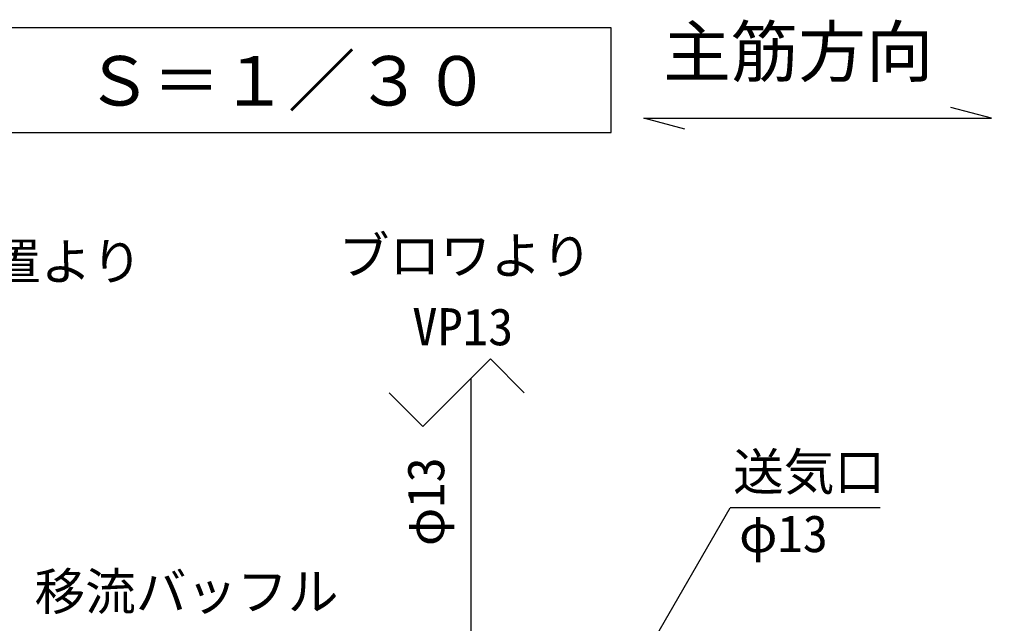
# Model space of a CAD drawing. Units: millimetres, scale not verified. Extents: x -22790 to 8910, y -6308 to 6308.
# Drawn here: x -4822 to -3095, y 1958 to 3031 of the extents above; entities that cross this region are included whole.
import ezdxf
from ezdxf.enums import TextEntityAlignment as Align

# ---------------------------------------------------------------- set-up
doc = ezdxf.new("R2010")
doc.units = ezdxf.units.MM
doc.header["$LTSCALE"] = 30
for name, color, linetype, lineweight in [('0-2_空気管', 3, 'Continuous', 25), ('0-5_機器', 3, 'Continuous', 25), ('0-6_文字', 3, 'Continuous', 25), ('0-C_07', 3, 'Continuous', 25)]:
    doc.layers.add(name, color=color, linetype=linetype, lineweight=lineweight)
doc.styles.add('ＭＳ ゴシック', font='')
doc.styles.get('ＭＳ ゴシック').set_extended_font_data('MS Gothic')

msp = doc.modelspace()

# ---------------------------------------------------------------- linework, layer by layer
at = {"layer": '0-5_機器'}
msp.add_line((-3640.02, 2835.92), (-3712.46, 2855.33), dxfattribs=at)
msp.add_lwpolyline([(-3770.46, 2829.92), (-3770.46, 3016.23), (-5799.79, 3016.23), (-5799.79, 2829.92)], close=True, dxfattribs=at)
msp.add_lwpolyline([(-3712.46, 2855.33), (-3095.01, 2855.33), (-3167.46, 2874.74)], dxfattribs=at)
at = {"layer": '0-6_文字'}
for p in [(-4019.14, 1366.75), (-3293.09, 2163.58)]:
    msp.add_line(p, (-3559.09, 2163.58), dxfattribs=at)
at = {"layer": '0-C_07', "color": 7}
for p, q in [((-3985.28, 2427.79), (-4105.28, 2307.79)), ((-3925.28, 2367.79), (-3985.28, 2427.79)), ((-4105.28, 2307.79), (-4165.28, 2367.79))]:
    msp.add_line(p, q, dxfattribs=at)
at = {"layer": '0-C_07', "color": 6}
msp.add_line((-4019.14, 1366.75), (-4019.14, 2393.93), dxfattribs=at)

# ---------------------------------------------------------------- texts
at = {"layer": '0-2_空気管', "color": 4, "style": 'ＭＳ ゴシック'}
msp.add_text('φ13', height=65.98, rotation=90, dxfattribs=at).set_placement((-4047.37, 2095.32), align=Align.BOTTOM_LEFT)
at = {"layer": '0-5_機器', "color": 4, "style": 'ＭＳ ゴシック'}
for s, p in [('主筋方向', (-3678.36, 2903.35)), ('Ｓ＝１／３０', (-4704.99, 2851.63))]:
    msp.add_text(s, height=87.98, dxfattribs=at).set_placement(p, align=Align.BOTTOM_LEFT)
at = {"layer": '0-6_文字', "color": 4, "style": 'ＭＳ ゴシック'}
for s, p in [('リン除去装置より', (-5323.71, 2548.14)), ('ブロワより', (-4254.5, 2558.82)), ('VP13', (-4124.02, 2432.29)), ('送気口', (-3554.09, 2174.58)), ('φ13', (-3543.49, 2064.79)), ('移流バッフル', (-4795.06, 1961.83))]:
    msp.add_text(s, height=65.98, dxfattribs=at).set_placement(p, align=Align.BOTTOM_LEFT)

doc.saveas('drawing.dxf')
